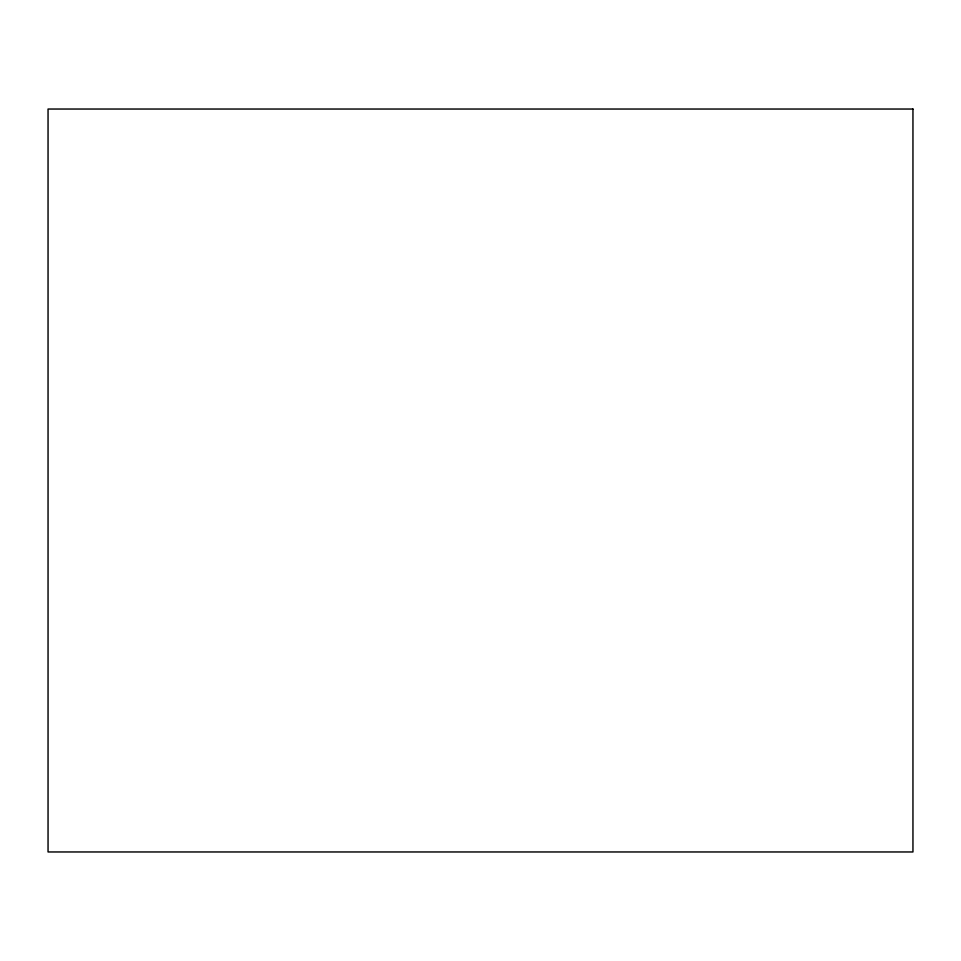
<?xml version="1.0" encoding="UTF-8"?>
<svg xmlns="http://www.w3.org/2000/svg" width="961" height="961" viewBox="0 0 961 961"><rect width="100%" height="100%" fill="white"/><g stroke="black" fill="none" stroke-linecap="round" stroke-linejoin="round"><path stroke-width="1.44" d="M912.95 109.037L48.05 109.037L48.05 851.963L912.95 851.963L912.95 109.037"/></g></svg>
